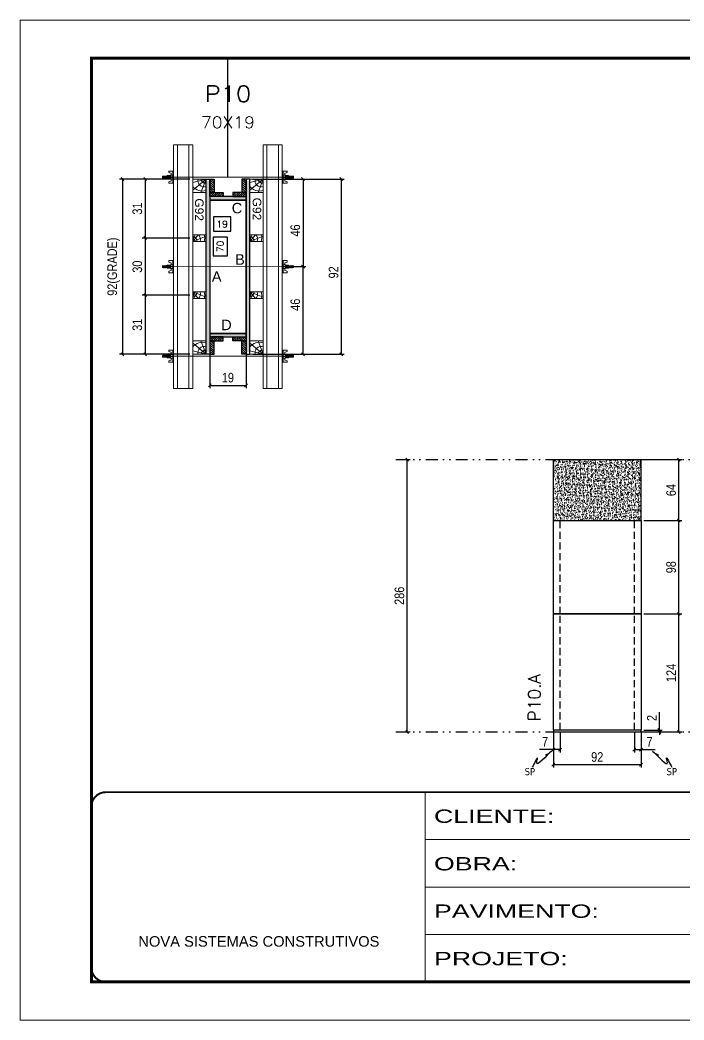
# Model space of a CAD drawing. Extents: x 808 to 7089, y -98 to 17032.
# Drawn here: x 3978 to 4675, y 2200 to 3250 of the extents above; entities that cross this region are included whole.
import ezdxf
from ezdxf.enums import TextEntityAlignment as Align

# ---------------------------------------------------------------- set-up
doc = ezdxf.new("R2010")
doc.units = 0
for name, pattern in [('CONTINUO', [0]), ('DASHED', [0.75, 0.5, -0.25]), ('DIVIDE2', [0.625, 0.25, -0.125, 0, -0.125, 0, -0.125]), ('HIDDEN', [0.375, 0.25, -0.125])]:
    doc.linetypes.add(name, pattern=pattern)
for name, color, linetype in [('CHAPA', 1, 'Continuous'), ('COTA', 241, 'Continuous'), ('Cota Seção (2x)', 241, 'Continuous'), ('MEIO_PONT', 93, 'Continuous'), ('Nível', 160, 'Continuous'), ('Painéis', 200, 'Continuous'), ('SARRAFO', 251, 'Continuous'), ('Sarrafo de Pressão', 42, 'HIDDEN'), ('texto', 7, 'Continuous'), ('Texto de Titulo', 7, 'Continuous'), ('Texto Qtd Sarr', 242, 'Continuous'), ('TEXTO_GERAL', 7, 'Continuous')]:
    doc.layers.add(name, color=color, linetype=linetype)
for name, color, linetype, lineweight in [('Folhas', 255, 'Continuous', 9), ('Hachura', 251, 'Continuous', 9), ('Madeira', 126, 'Continuous', 18), ('Perfil Metálico', 224, 'Continuous', 18), ('SARRAFO DE PRESSAO', 251, 'DASHED', 9), ('Texto Seção', 7, 'Continuous', 15)]:
    doc.layers.add(name, color=color, linetype=linetype, lineweight=lineweight)
doc.styles.add('ARIAL', font='arial.ttf')
doc.styles.add('COTA TECNICA', font='techl___.ttf', dxfattribs={"height": 10})
doc.styles.add('COTA TECNICA 2X', font='techl___.ttf', dxfattribs={"height": 10})
doc.styles.add('COTA TECNICA-50', font='techl___.ttf', dxfattribs={"height": 10})
doc.styles.add('REGUA-120', font='ROMANS.shx', dxfattribs={"height": 15})
doc.styles.add('ROMANS', font='romans.shx')
doc.styles.add('SANSSERIF', font='sas_____.pfb')
doc.styles.get("Standard").update_dxf_attribs({"font": 'arial.ttf'})
doc.styles.add('Tecnologia', font='')
doc.styles.get('Tecnologia').set_extended_font_data('Forgotten Futurist')
doc.dimstyles.new('COTA PAINEL-50', dxfattribs={"dimtxt": 10, "dimasz": 3, "dimexe": 3, "dimexo": 3, "dimgap": 3, "dimtad": 1, "dimdec": 1, "dimzin": 12, "dimdsep": 46, "dimtxsty": 'COTA TECNICA-50', "dimblk1": 'OBLIQUE', "dimblk2": 'OBLIQUE', "dimsah": 1, "dimcen": 0.9, "dimclrd": 4, "dimclre": 4, "dimclrt": 240, "dimadec": 1, "dimazin": 3, "dimtfac": 1, "dimtdec": 1, "dimtmove": 0, "dimatfit": 3, "dimfxl": 1, "dimtolj": 1, "dimtzin": 12, "dimarcsym": 0})
doc.dimstyles.new('PAINEL', dxfattribs={"dimtxt": 10, "dimasz": 3, "dimexe": 3, "dimexo": 3, "dimgap": 3, "dimtad": 1, "dimdec": 1, "dimzin": 12, "dimdsep": 46, "dimtxsty": 'COTA TECNICA', "dimblk1": 'OBLIQUE', "dimblk2": 'OBLIQUE', "dimsah": 1, "dimcen": 0.9, "dimclrd": 4, "dimclre": 4, "dimclrt": 240, "dimadec": 1, "dimazin": 3, "dimtfac": 1, "dimtdec": 1, "dimtmove": 0, "dimatfit": 3, "dimfxl": 1, "dimtolj": 1, "dimtzin": 12, "dimarcsym": 0})
doc.dimstyles.new('SECAO PILAR', dxfattribs={"dimtxt": 10, "dimasz": 3, "dimexe": 3, "dimexo": 3, "dimgap": 3, "dimtad": 1, "dimdec": 1, "dimlfac": 0.5, "dimzin": 12, "dimdsep": 46, "dimtxsty": 'COTA TECNICA 2X', "dimblk1": 'OBLIQUE', "dimblk2": 'OBLIQUE', "dimsah": 1, "dimcen": 0.9, "dimclrd": 256, "dimclre": 256, "dimclrt": 256, "dimadec": 1, "dimazin": 3, "dimtfac": 1, "dimtdec": 1, "dimtmove": 0, "dimatfit": 3, "dimfxl": 1, "dimtolj": 1, "dimtzin": 12, "dimarcsym": 0})
doc.dimstyles.new('SECÇÃO 2', dxfattribs={"dimtxt": 7, "dimasz": 6, "dimexe": 0.18, "dimexo": 2, "dimgap": -4, "dimtad": 3, "dimdec": 1, "dimlfac": 0.5, "dimzin": 12, "dimdsep": 46, "dimtxsty": 'ROMANS', "dimblk": 'ARCHTICK', "dimcen": 0.09, "dimse1": 1, "dimse2": 1, "dimsd1": 1, "dimsd2": 1, "dimclrd": 180, "dimclre": 5, "dimclrt": 1, "dimadec": 0, "dimazin": 3, "dimtfac": 1, "dimtdec": 1, "dimtofl": 0, "dimtmove": 0, "dimatfit": 3, "dimldrblk": 'ARCHTICK', "dimfxl": 1, "dimtolj": 1, "dimtzin": 0, "dimarcsym": 0})
doc.dimstyles.get("Standard").update_dxf_attribs({"dimtxt": 0.18, "dimasz": 0.18, "dimexe": 0.18, "dimexo": 0.0625, "dimgap": 0.09, "dimtad": 0, "dimtih": 1, "dimtoh": 1, "dimdec": 4, "dimzin": 0, "dimdsep": 46, "dimtxsty": 'Standard', "dimcen": 0.09, "dimadec": 0, "dimazin": 0, "dimtfac": 1, "dimtdec": 4, "dimtofl": 0, "dimtmove": 0, "dimatfit": 3, "dimfxl": 1, "dimtolj": 1, "dimtzin": 0, "dimarcsym": 0})
pattern_1 = [(135, (-18713.8774, 12401.5258), (-1.12253202, -1.12253202), [])]
pattern_2 = [(135, (-18713.8774, 12206.5258), (-1.12253202, -1.12253202), [])]
pattern_3 = [(45, (13680.4826, 25808.3821), (-1.12253202, 1.12253202), [])]
pattern_4 = [(45, (13680.4826, 25848.3821), (-1.12253202, 1.12253202), [])]

# ---------------------------------------------------------------- blocks, each defined once
blk = doc.blocks.new('9999999999')
at = {"color": 30, "linetype": 'CONTINUO'}
for p, q in [((98564.6, 34230.2), (98564.6, 34429.4)), ((98564.6, 34379.6), (99584, 34379.6)), ((98564.6, 34329.8), (99488, 34329.8)), ((98564.6, 34280), (99488, 34280))]:
    blk.add_line(p, q, dxfattribs=at)
at = {"color": 30, "linetype": 'CONTINUO', "const_width": 2}
blk.add_lwpolyline([(99584, 34230.2), (99584, 34414.4, 0.414214), (99569, 34429.4), (98229, 34429.4, 0.414214), (98214, 34414.4), (98214, 34245.2, 0.414214), (98229, 34230.2), (99584, 34230.2)], format="xyb", dxfattribs=at)
at = {"layer": 'Folhas'}
blk.add_lwpolyline([(98139, 34190.2), (99624, 34190.2), (99624, 35240.2), (98139, 35240.2)], close=True, dxfattribs=at)
at = {"layer": 'Folhas', "color": 30, "const_width": 3}
blk.add_lwpolyline([(98214, 34230.2), (99584, 34230.2), (99584, 35200.2), (98214, 35200.2)], close=True, dxfattribs=at)
at = {"color": 7, "linetype": 'Continuous', "ltscale": 5, "style": 'ARIAL'}
blk.add_text('NOVA SISTEMAS CONSTRUTIVOS', height=11.059, dxfattribs=at).set_placement((98263.2, 34267.2))
at = {"layer": 'Folhas', "color": 7, "style": 'Tecnologia', "width": 1.5}
for s, p in [('CLIENTE:', (98573.7, 34397.2)), ('OBRA:', (98573.7, 34347.3)), ('PAVIMENTO:', (98573.7, 34297.5)), ('PROJETO:', (98573.7, 34247.7))]:
    blk.add_text(s, height=14, dxfattribs=at).set_placement(p)
blk = doc.blocks.new('_Oblique')
at = {"color": 0, "linetype": 'ByBlock', "lineweight": -2}
blk.add_line((-0.5, -0.5), (0.5, 0.5), dxfattribs=at)
blk = doc.blocks.new('*D1637')
at = {"layer": 'COTA', "color": 4, "lineweight": -2, "transparency": 16777216}
for p, q in [((4375.8, 2788), (4387.7, 2788)), ((4384.7, 2502), (4384.7, 2788)), ((4375.8, 2502), (4387.7, 2502))]:
    blk.add_line(p, q, dxfattribs=at)
at = {"layer": 'Defpoints', "color": 0, "transparency": 16777216}
for p in [(4372.8, 2788), (4384.7, 2788), (4372.8, 2502)]:
    blk.add_point(p, dxfattribs=at)
at = {"layer": 'COTA', "color": 4, "lineweight": -2, "transparency": 16777216, "xscale": 3, "yscale": 3, "zscale": 3}
for p, rotation in [((4384.7, 2788), 90), ((4384.7, 2502), 270)]:
    blk.add_blockref('_Oblique', p, dxfattribs=dict(at, rotation=rotation))
at = {"layer": 'COTA', "color": 240, "transparency": 16777216, "insert": (4376.6, 2645), "char_height": 10, "attachment_point": 5, "rotation": 90, "style": 'COTA TECNICA-50'}
blk.add_mtext('\\A1;286', dxfattribs=at)
blk = doc.blocks.new('*D323')
at = {"layer": 'COTA', "color": 4, "lineweight": -2, "transparency": 16777216}
for p, q in [((4538.3, 2501), (4538.3, 2464.6)), ((4630.3, 2501), (4630.3, 2464.6)), ((4630.3, 2467.6), (4538.3, 2467.6))]:
    blk.add_line(p, q, dxfattribs=at)
at = {"layer": 'Defpoints', "color": 0, "transparency": 16777216}
for p in [(4538.3, 2504), (4630.3, 2504), (4538.3, 2467.6)]:
    blk.add_point(p, dxfattribs=at)
at = {"layer": 'COTA', "color": 4, "lineweight": -2, "transparency": 16777216, "xscale": 3, "yscale": 3, "zscale": 3, "rotation": 180}
blk.add_blockref('_Oblique', (4538.3, 2467.6), dxfattribs=at)
at = {"layer": 'COTA', "color": 4, "lineweight": -2, "transparency": 16777216, "xscale": 3, "yscale": 3, "zscale": 3}
blk.add_blockref('_Oblique', (4630.3, 2467.6), dxfattribs=at)
at = {"layer": 'COTA', "color": 240, "transparency": 16777216, "insert": (4584.3, 2475.7), "char_height": 10, "attachment_point": 5, "style": 'COTA TECNICA'}
blk.add_mtext('\\A1;92', dxfattribs=at)
blk = doc.blocks.new('*D324')
at = {"layer": 'COTA', "color": 4, "lineweight": -2, "transparency": 16777216}
for p, q in [((4623.3, 2501), (4623.3, 2480.5)), ((4630.3, 2499), (4630.3, 2480.5)), ((4623.3, 2483.5), (4630.3, 2483.5)), ((4630.3, 2483.5), (4645.1, 2483.5))]:
    blk.add_line(p, q, dxfattribs=at)
at = {"layer": 'Defpoints', "color": 0, "transparency": 16777216}
for p in [(4623.3, 2504), (4630.3, 2502), (4630.3, 2483.5)]:
    blk.add_point(p, dxfattribs=at)
at = {"layer": 'COTA', "color": 4, "lineweight": -2, "transparency": 16777216, "xscale": 3, "yscale": 3, "zscale": 3, "rotation": 180}
blk.add_blockref('_Oblique', (4623.3, 2483.5), dxfattribs=at)
at = {"layer": 'COTA', "color": 4, "lineweight": -2, "transparency": 16777216, "xscale": 3, "yscale": 3, "zscale": 3}
blk.add_blockref('_Oblique', (4630.3, 2483.5), dxfattribs=at)
at = {"layer": 'COTA', "color": 240, "transparency": 16777216, "insert": (4639.2, 2491.6), "char_height": 10, "attachment_point": 5, "style": 'COTA TECNICA-50'}
blk.add_mtext('\\A1;7', dxfattribs=at)
blk = doc.blocks.new('*D325')
at = {"layer": 'COTA', "color": 4, "lineweight": -2, "transparency": 16777216}
for p, q in [((4545.3, 2501), (4545.3, 2480.5)), ((4538.3, 2499), (4538.3, 2480.5)), ((4538.3, 2483.5), (4523.6, 2483.5)), ((4545.3, 2483.5), (4538.3, 2483.5))]:
    blk.add_line(p, q, dxfattribs=at)
at = {"layer": 'Defpoints', "color": 0, "transparency": 16777216}
for p in [(4538.3, 2502), (4545.3, 2504), (4538.3, 2483.5)]:
    blk.add_point(p, dxfattribs=at)
at = {"layer": 'COTA', "color": 4, "lineweight": -2, "transparency": 16777216, "xscale": 3, "yscale": 3, "zscale": 3, "rotation": 180}
blk.add_blockref('_Oblique', (4538.3, 2483.5), dxfattribs=at)
at = {"layer": 'COTA', "color": 4, "lineweight": -2, "transparency": 16777216, "xscale": 3, "yscale": 3, "zscale": 3}
blk.add_blockref('_Oblique', (4545.3, 2483.5), dxfattribs=at)
at = {"layer": 'COTA', "color": 240, "transparency": 16777216, "insert": (4529.5, 2491.6), "char_height": 10, "attachment_point": 5, "style": 'COTA TECNICA-50'}
blk.add_mtext('\\A1;7', dxfattribs=at)
blk = doc.blocks.new('*D326')
at = {"layer": 'COTA', "color": 4, "linetype": 'ByBlock', "lineweight": -2, "transparency": 16777216}
for p, q in [((4633.3, 2626), (4673, 2626)), ((4670, 2502), (4670, 2626)), ((4633.3, 2502), (4673, 2502))]:
    blk.add_line(p, q, dxfattribs=at)
at = {"layer": 'Defpoints', "color": 0, "linetype": 'ByBlock', "transparency": 16777216}
for p in [(4630.3, 2626), (4670, 2626), (4630.3, 2502)]:
    blk.add_point(p, dxfattribs=at)
at = {"layer": 'COTA', "color": 4, "linetype": 'ByBlock', "lineweight": -2, "transparency": 16777216, "xscale": 3, "yscale": 3, "zscale": 3}
for p, rotation in [((4670, 2626), 90), ((4670, 2502), 270)]:
    blk.add_blockref('_Oblique', p, dxfattribs=dict(at, rotation=rotation))
at = {"layer": 'COTA', "color": 240, "linetype": 'ByBlock', "transparency": 16777216, "insert": (4661.9, 2564), "char_height": 10, "attachment_point": 5, "rotation": 90, "style": 'COTA TECNICA'}
blk.add_mtext('\\A1;124', dxfattribs=at)
blk = doc.blocks.new('*D327')
at = {"layer": 'COTA', "color": 4, "lineweight": -2, "transparency": 16777216}
for p, q in [((4649.6, 2504), (4649.6, 2522.8)), ((4633.3, 2504), (4652.6, 2504)), ((4633.3, 2502), (4652.6, 2502)), ((4649.6, 2502), (4649.6, 2504)), ((4649.6, 2502), (4649.6, 2499))]:
    blk.add_line(p, q, dxfattribs=at)
at = {"layer": 'Defpoints', "color": 0, "transparency": 16777216}
for p in [(4630.3, 2504), (4630.3, 2502), (4649.6, 2502)]:
    blk.add_point(p, dxfattribs=at)
at = {"layer": 'COTA', "color": 4, "lineweight": -2, "transparency": 16777216, "xscale": 3, "yscale": 3, "zscale": 3}
for p, rotation in [((4649.6, 2504), 270), ((4649.6, 2502), 90)]:
    blk.add_blockref('_Oblique', p, dxfattribs=dict(at, rotation=rotation))
at = {"layer": 'COTA', "color": 240, "transparency": 16777216, "insert": (4641.6, 2516.7), "char_height": 10, "attachment_point": 5, "rotation": 90, "style": 'COTA TECNICA-50'}
blk.add_mtext('\\A1;2', dxfattribs=at)
blk = doc.blocks.new('*D328')
at = {"layer": 'COTA', "color": 4, "linetype": 'ByBlock', "lineweight": -2, "transparency": 16777216}
for p, q in [((4633.3, 2626), (4673, 2626)), ((4670, 2502), (4670, 2626)), ((4633.3, 2502), (4673, 2502))]:
    blk.add_line(p, q, dxfattribs=at)
at = {"layer": 'Defpoints', "color": 0, "linetype": 'ByBlock', "transparency": 16777216}
for p in [(4630.3, 2626), (4670, 2626), (4630.3, 2502)]:
    blk.add_point(p, dxfattribs=at)
at = {"layer": 'COTA', "color": 4, "linetype": 'ByBlock', "lineweight": -2, "transparency": 16777216, "xscale": 3, "yscale": 3, "zscale": 3}
for p, rotation in [((4670, 2626), 90), ((4670, 2502), 270)]:
    blk.add_blockref('_Oblique', p, dxfattribs=dict(at, rotation=rotation))
at = {"layer": 'COTA', "color": 240, "linetype": 'ByBlock', "transparency": 16777216, "insert": (4661.9, 2564), "char_height": 10, "attachment_point": 5, "rotation": 90, "style": 'COTA TECNICA'}
blk.add_mtext('\\A1;124', dxfattribs=at)
blk = doc.blocks.new('*D329')
at = {"layer": 'COTA', "color": 4, "lineweight": -2, "transparency": 16777216}
for p, q in [((4633.3, 2724), (4673, 2724)), ((4670, 2626), (4670, 2724)), ((4633.3, 2626), (4673, 2626))]:
    blk.add_line(p, q, dxfattribs=at)
at = {"layer": 'Defpoints', "color": 0, "transparency": 16777216}
for p in [(4630.3, 2724), (4670, 2724), (4630.3, 2626)]:
    blk.add_point(p, dxfattribs=at)
at = {"layer": 'COTA', "color": 4, "lineweight": -2, "transparency": 16777216, "xscale": 3, "yscale": 3, "zscale": 3}
for p, rotation in [((4670, 2724), 90), ((4670, 2626), 270)]:
    blk.add_blockref('_Oblique', p, dxfattribs=dict(at, rotation=rotation))
at = {"layer": 'COTA', "color": 240, "transparency": 16777216, "insert": (4661.9, 2675), "char_height": 10, "attachment_point": 5, "rotation": 90, "style": 'COTA TECNICA-50'}
blk.add_mtext('\\A1;98', dxfattribs=at)
blk = doc.blocks.new('*D330')
at = {"layer": 'COTA', "color": 4, "lineweight": -2, "transparency": 16777216}
for p, q in [((4599.3, 2788), (4673, 2788)), ((4670, 2724), (4670, 2788)), ((4633.3, 2724), (4673, 2724))]:
    blk.add_line(p, q, dxfattribs=at)
at = {"layer": 'Defpoints', "color": 0, "transparency": 16777216}
for p in [(4596.3, 2788), (4670, 2788), (4630.3, 2724)]:
    blk.add_point(p, dxfattribs=at)
at = {"layer": 'COTA', "color": 4, "lineweight": -2, "transparency": 16777216, "xscale": 3, "yscale": 3, "zscale": 3}
for p, rotation in [((4670, 2788), 90), ((4670, 2724), 270)]:
    blk.add_blockref('_Oblique', p, dxfattribs=dict(at, rotation=rotation))
at = {"layer": 'COTA', "color": 240, "transparency": 16777216, "insert": (4661.9, 2756), "char_height": 10, "attachment_point": 5, "rotation": 90, "style": 'COTA TECNICA-50'}
blk.add_mtext('\\A1;64', dxfattribs=at)
blk = doc.blocks.new('titulo1')
at = {"layer": 'Defpoints', "color": 252, "linetype": 'HIDDEN', "ltscale": 2}
blk.add_line((0, 0), (0, 125), dxfattribs=at)
at = {"layer": 'Defpoints', "style": 'ROMANS', "oblique": 15}
blk.add_attdef('FOLHA', text='', height=10, dxfattribs=at).set_placement((0, 15.6), align=Align.MIDDLE_CENTER)
at = {"layer": 'Texto Qtd Sarr', "color": 3, "style": 'ROMANS', "oblique": 15}
for tag, height, p in [('TITULO', 17, (0, 71.4)), ('SEÇÃO', 12, (0, 41.5))]:
    blk.add_attdef(tag, text='', height=height, dxfattribs=at).set_placement(p, align=Align.MIDDLE_CENTER)
blk = doc.blocks.new('*D178')
at = {"layer": 'Cota Seção (2x)', "color": 180, "lineweight": -2, "transparency": 16777216}
for p, q in [((4196, 3021.5), (4181, 3021.5)), ((4181, 3021.5), (4181, 3002.1)), ((4196, 3002.1), (4196, 3021.5)), ((4181, 3002.1), (4196, 3002.1))]:
    blk.add_line(p, q, dxfattribs=at)
at = {"layer": 'Defpoints', "color": 0, "transparency": 16777216}
for p in [(4177.5, 3060.6), (4177.5, 2920.6), (4200, 2920.6)]:
    blk.add_point(p, dxfattribs=at)
at = {"layer": 'Cota Seção (2x)', "color": 1, "transparency": 16777216, "insert": (4188.5, 3011.8), "char_height": 7, "attachment_point": 5, "rotation": 90, "style": 'ROMANS'}
blk.add_mtext('\\A1;70', dxfattribs=at)
blk = doc.blocks.new('_ArchTick')
at = {"color": 0, "linetype": 'ByBlock', "const_width": 0.15}
blk.add_lwpolyline([(-0.5, -0.5), (0.5, 0.5)], dxfattribs=at)
blk = doc.blocks.new('*D179')
at = {"layer": 'Cota Seção (2x)', "color": 180, "lineweight": -2, "transparency": 16777216}
for p, q in [((4199.4, 3042.8), (4181.4, 3042.8)), ((4181.4, 3042.8), (4181.4, 3027.8)), ((4199.4, 3027.8), (4199.4, 3042.8)), ((4181.4, 3027.8), (4199.4, 3027.8))]:
    blk.add_line(p, q, dxfattribs=at)
at = {"layer": 'Defpoints', "color": 0, "transparency": 16777216}
for p in [(4177.5, 3060.6), (4215.5, 3060.6), (4215.5, 3023.8)]:
    blk.add_point(p, dxfattribs=at)
at = {"layer": 'Cota Seção (2x)', "color": 1, "transparency": 16777216, "insert": (4190.4, 3035.3), "char_height": 7, "attachment_point": 5, "style": 'ROMANS'}
blk.add_mtext('\\A1;19', dxfattribs=at)
blk = doc.blocks.new('*D1597')
at = {"layer": 'Cota Seção (2x)', "lineweight": -2, "transparency": 16777216}
for p, q in [((4177.5, 2914), (4177.5, 2862.9)), ((4215.5, 2914), (4215.5, 2862.9)), ((4177.5, 2865.9), (4215.5, 2865.9))]:
    blk.add_line(p, q, dxfattribs=at)
at = {"layer": 'Defpoints', "color": 0, "transparency": 16777216}
for p in [(4177.5, 2917), (4215.5, 2917), (4215.5, 2865.9)]:
    blk.add_point(p, dxfattribs=at)
at = {"layer": 'Cota Seção (2x)', "lineweight": -2, "transparency": 16777216, "xscale": 3, "yscale": 3, "zscale": 3, "rotation": 180}
blk.add_blockref('_Oblique', (4177.5, 2865.9), dxfattribs=at)
at = {"layer": 'Cota Seção (2x)', "lineweight": -2, "transparency": 16777216, "xscale": 3, "yscale": 3, "zscale": 3}
blk.add_blockref('_Oblique', (4215.5, 2865.9), dxfattribs=at)
at = {"layer": 'Cota Seção (2x)', "transparency": 16777216, "insert": (4196.5, 2874), "char_height": 10, "attachment_point": 5, "style": 'COTA TECNICA 2X'}
blk.add_mtext('\\A1;19', dxfattribs=at)
blk = doc.blocks.new('*D180')
at = {"layer": 'Cota Seção (2x)', "lineweight": -2, "transparency": 16777216}
for p, q in [((4156.5, 3082.6), (4082.8, 3082.6)), ((4085.8, 3082.6), (4085.8, 2898.6)), ((4156.5, 2898.6), (4082.8, 2898.6))]:
    blk.add_line(p, q, dxfattribs=at)
at = {"layer": 'Defpoints', "color": 0, "transparency": 16777216}
for p in [(4159.5, 3082.6), (4085.8, 2898.6), (4159.5, 2898.6)]:
    blk.add_point(p, dxfattribs=at)
at = {"layer": 'Cota Seção (2x)', "lineweight": -2, "transparency": 16777216, "xscale": 3, "yscale": 3, "zscale": 3}
for p, rotation in [((4085.8, 3082.6), 90), ((4085.8, 2898.6), 270)]:
    blk.add_blockref('_Oblique', p, dxfattribs=dict(at, rotation=rotation))
at = {"layer": 'Cota Seção (2x)', "transparency": 16777216, "insert": (4076.5, 2990.6), "char_height": 10, "attachment_point": 5, "rotation": 90, "style": 'COTA TECNICA 2X'}
blk.add_mtext('\\A1;92(GRADE)', dxfattribs=at)
blk = doc.blocks.new('*D181')
at = {"layer": 'Cota Seção (2x)', "lineweight": -2, "transparency": 16777216}
for p, q in [((4156.5, 2960.6), (4106.6, 2960.6)), ((4109.6, 2960.6), (4109.6, 2898.6)), ((4156.5, 2898.6), (4106.6, 2898.6))]:
    blk.add_line(p, q, dxfattribs=at)
at = {"layer": 'Defpoints', "color": 0, "transparency": 16777216}
for p in [(4159.5, 2960.6), (4109.6, 2898.6), (4159.5, 2898.6)]:
    blk.add_point(p, dxfattribs=at)
at = {"layer": 'Cota Seção (2x)', "lineweight": -2, "transparency": 16777216, "xscale": 3, "yscale": 3, "zscale": 3}
for p, rotation in [((4109.6, 2960.6), 90), ((4109.6, 2898.6), 270)]:
    blk.add_blockref('_Oblique', p, dxfattribs=dict(at, rotation=rotation))
at = {"layer": 'Cota Seção (2x)', "transparency": 16777216, "insert": (4101.4, 2929.6), "char_height": 10, "attachment_point": 5, "rotation": 90, "style": 'COTA TECNICA 2X'}
blk.add_mtext('\\A1;31', dxfattribs=at)
blk = doc.blocks.new('*D182')
at = {"layer": 'Cota Seção (2x)', "lineweight": -2, "transparency": 16777216}
for p, q in [((4156.5, 3082.6), (4106.6, 3082.6)), ((4109.6, 3082.6), (4109.6, 3020.6)), ((4156.5, 3020.6), (4106.6, 3020.6))]:
    blk.add_line(p, q, dxfattribs=at)
at = {"layer": 'Defpoints', "color": 0, "transparency": 16777216}
for p in [(4159.5, 3082.6), (4109.6, 3020.6), (4159.5, 3020.6)]:
    blk.add_point(p, dxfattribs=at)
at = {"layer": 'Cota Seção (2x)', "lineweight": -2, "transparency": 16777216, "xscale": 3, "yscale": 3, "zscale": 3}
for p, rotation in [((4109.6, 3082.6), 90), ((4109.6, 3020.6), 270)]:
    blk.add_blockref('_Oblique', p, dxfattribs=dict(at, rotation=rotation))
at = {"layer": 'Cota Seção (2x)', "transparency": 16777216, "insert": (4101.4, 3051.6), "char_height": 10, "attachment_point": 5, "rotation": 90, "style": 'COTA TECNICA 2X'}
blk.add_mtext('\\A1;31', dxfattribs=at)
blk = doc.blocks.new('*D183')
at = {"layer": 'Cota Seção (2x)', "lineweight": -2, "transparency": 16777216}
for p, q in [((4156.5, 3020.6), (4106.6, 3020.6)), ((4109.6, 3020.6), (4109.6, 2960.6)), ((4156.5, 2960.6), (4106.6, 2960.6))]:
    blk.add_line(p, q, dxfattribs=at)
at = {"layer": 'Defpoints', "color": 0, "transparency": 16777216}
for p in [(4159.5, 3020.6), (4109.6, 2960.6), (4159.5, 2960.6)]:
    blk.add_point(p, dxfattribs=at)
at = {"layer": 'Cota Seção (2x)', "lineweight": -2, "transparency": 16777216, "xscale": 3, "yscale": 3, "zscale": 3}
for p, rotation in [((4109.6, 3020.6), 90), ((4109.6, 2960.6), 270)]:
    blk.add_blockref('_Oblique', p, dxfattribs=dict(at, rotation=rotation))
at = {"layer": 'Cota Seção (2x)', "transparency": 16777216, "insert": (4101.4, 2990.6), "char_height": 10, "attachment_point": 5, "rotation": 90, "style": 'COTA TECNICA 2X'}
blk.add_mtext('\\A1;30', dxfattribs=at)
blk = doc.blocks.new('*D184')
at = {"layer": 'Cota Seção (2x)', "lineweight": -2, "transparency": 16777216}
for p, q in [((4222.5, 3082.6), (4318.5, 3082.6)), ((4315.5, 3082.6), (4315.5, 2898.6)), ((4222.5, 2898.6), (4318.5, 2898.6))]:
    blk.add_line(p, q, dxfattribs=at)
at = {"layer": 'Defpoints', "color": 0, "transparency": 16777216}
for p in [(4219.5, 3082.6), (4219.5, 2898.6), (4315.5, 2898.6)]:
    blk.add_point(p, dxfattribs=at)
at = {"layer": 'Cota Seção (2x)', "lineweight": -2, "transparency": 16777216, "xscale": 3, "yscale": 3, "zscale": 3}
for p, rotation in [((4315.5, 3082.6), 90), ((4315.5, 2898.6), 270)]:
    blk.add_blockref('_Oblique', p, dxfattribs=dict(at, rotation=rotation))
at = {"layer": 'Cota Seção (2x)', "transparency": 16777216, "insert": (4307.4, 2984.6), "char_height": 10, "attachment_point": 5, "rotation": 90, "style": 'COTA TECNICA 2X'}
blk.add_mtext('\\A1;92', dxfattribs=at)
blk = doc.blocks.new('*D185')
at = {"layer": 'Cota Seção (2x)', "lineweight": -2, "transparency": 16777216}
for p, q in [((4256.5, 3082.6), (4278.4, 3082.6)), ((4275.4, 3082.6), (4275.4, 2990.6)), ((4256.5, 2990.6), (4278.4, 2990.6))]:
    blk.add_line(p, q, dxfattribs=at)
at = {"layer": 'Defpoints', "color": 0, "transparency": 16777216}
for p in [(4253.5, 3082.6), (4253.5, 2990.6), (4275.4, 2990.6)]:
    blk.add_point(p, dxfattribs=at)
at = {"layer": 'Cota Seção (2x)', "lineweight": -2, "transparency": 16777216, "xscale": 3, "yscale": 3, "zscale": 3}
for p, rotation in [((4275.4, 3082.6), 90), ((4275.4, 2990.6), 270)]:
    blk.add_blockref('_Oblique', p, dxfattribs=dict(at, rotation=rotation))
at = {"layer": 'Cota Seção (2x)', "transparency": 16777216, "insert": (4267.3, 3028.6), "char_height": 10, "attachment_point": 5, "rotation": 90, "style": 'COTA TECNICA 2X'}
blk.add_mtext('\\A1;46', dxfattribs=at)
blk = doc.blocks.new('*D186')
at = {"layer": 'Cota Seção (2x)', "lineweight": -2, "transparency": 16777216}
for p, q in [((4256.5, 2990.6), (4278.4, 2990.6)), ((4275.4, 2898.6), (4275.4, 2990.6)), ((4256.5, 2898.6), (4278.4, 2898.6))]:
    blk.add_line(p, q, dxfattribs=at)
at = {"layer": 'Defpoints', "color": 0, "transparency": 16777216}
for p in [(4253.5, 2990.6), (4275.4, 2990.6), (4253.5, 2898.6)]:
    blk.add_point(p, dxfattribs=at)
at = {"layer": 'Cota Seção (2x)', "lineweight": -2, "transparency": 16777216, "xscale": 3, "yscale": 3, "zscale": 3}
for p, rotation in [((4275.4, 2990.6), 90), ((4275.4, 2898.6), 270)]:
    blk.add_blockref('_Oblique', p, dxfattribs=dict(at, rotation=rotation))
at = {"layer": 'Cota Seção (2x)', "transparency": 16777216, "insert": (4267.3, 2950.6), "char_height": 10, "attachment_point": 5, "rotation": 90, "style": 'COTA TECNICA 2X'}
blk.add_mtext('\\A1;46', dxfattribs=at)
blk = doc.blocks.new('C')
at = {"layer": 'Hachura', "color": 0}
for p, q in [((0, 3.22), (0, -3.22)), ((0.45, 3.22), (0, 3.22)), ((0.46, 3.16), (0, 3.16)), ((0.46, 3.05), (0, 3.05)), ((0.46, 2.88), (0, 2.88)), ((0, 2.75), (0, -1.16)), ((0.46, 2.65), (0, 2.65)), ((0.46, 2.23), (0, 2.23)), ((0.46, 1.51), (0, 1.51)), ((0.39, 0.49), (0.17, 0.49)), ((0.45, -3.23), (0.45, 3.22)), ((0.45, 3.22), (2.58, 3.22)), ((1.74, 0.97), (0.45, 0.97)), ((1.45, 0.1), (0.45, 0.1)), ((1.35, 1.94), (1.35, 0.96)), ((2.58, 2.39), (1.47, 2.09)), ((1.74, -0.97), (1.74, 0.97)), ((1.74, 0.97), (1.74, 0.84)), ((1.74, 0.97), (1.74, 0.84)), ((1.74, 0.84), (3.35, 0.84)), ((3.35, 0.45), (1.74, 0.45)), ((2.58, 3.22), (2.58, 2.39)), ((3.32, 0.84), (3.32, -0.84)), ((3.35, 0.84), (3.35, -0.84)), ((3.68, 0.45), (3.35, 0.45)), ((3.84, -0.52), (3.35, 0.45)), ((3.35, 0.06), (3.67, -0.57)), ((3.68, 0.45), (4.16, -0.52)), ((3.72, 0.5), (4.25, -0.57)), ((4.37, -0.55), (3.83, 0.53)), ((4.15, 0.45), (3.93, 0.45)), ((4.42, -0.52), (3.93, 0.45)), ((4.15, 0.45), (4.26, 0.45)), ((4.26, 0.45), (4.74, -0.52)), ((4.3, 0.5), (4.83, -0.57)), ((4.95, -0.55), (4.41, 0.53)), ((4.51, 0.45), (4.84, 0.45)), ((5, -0.52), (4.51, 0.45)), ((4.84, 0.45), (5.32, -0.52)), ((4.88, 0.5), (5.41, -0.57)), ((5.53, -0.55), (4.99, 0.53)), ((5.58, -0.52), (5.09, 0.45)), ((5.42, 0.45), (5.09, 0.45)), ((5.58, -0.52), (5.09, 0.45)), ((5.42, 0.45), (5.74, -0.19)), ((5.46, 0.5), (5.74, -0.07)), ((5.74, 0.19), (5.57, 0.53)), ((5.74, 0.32), (5.68, 0.45)), ((5.68, 0.45), (5.74, 0.45)), ((5.74, 0.45), (5.9, 0.29)), ((5.74, 0.45), (5.74, -0.52)), ((5.9, -0.36), (5.9, 0.29)), ((0.45, 0), (0, 0)), ((0.46, -1.52), (0, -1.52)), ((0.46, -2.23), (0, -2.23)), ((0.46, -2.65), (0, -2.65)), ((0.46, -2.88), (0, -2.88)), ((0.46, -3.05), (0, -3.05)), ((0.46, -3.16), (0, -3.16)), ((0, -3.22), (2.57, -3.22)), ((0.08, -0.48), (0.29, -0.48)), ((0.29, -0.48), (0.4, -0.48)), ((0.45, 0), (0.45, -0.97)), ((0.45, -0.16), (1.45, -0.16)), ((0.45, -0.65), (0.45, -0.32)), ((0.45, -3.23), (0.45, -0.65)), ((0.45, -0.97), (1.74, -0.97)), ((1.35, -1.94), (1.35, -0.97)), ((2.58, -2.39), (1.47, -2.1)), ((3.35, -0.32), (1.74, -0.32)), ((3.35, -0.84), (1.74, -0.84)), ((2.58, -3.23), (2.58, -2.39)), ((3.35, -0.07), (3.58, -0.52)), ((3.35, -0.52), (3.58, -0.52)), ((3.84, -0.52), (4.16, -0.52)), ((4.42, -0.52), (4.74, -0.52)), ((4.63, -0.52), (4.74, -0.52)), ((5, -0.52), (5.32, -0.52)), ((5.58, -0.52), (5.74, -0.52)), ((5.74, -0.52), (5.9, -0.36)), ((5.74, -0.52), (5.74, -0.52))]:
    blk.add_line(p, q, dxfattribs=at)
for centre, radius, start, end in [((1.52, 1.94), 0.161, 104.7436, 180), ((1.44, -0.03), 0.129, 272.695, 87.305), ((3.81, 0.39), 0.143, 25.5688, 154.4312), ((4.39, 0.39), 0.143, 25.5688, 154.4312), ((4.97, 0.39), 0.143, 25.5688, 154.4312), ((5.55, 0.39), 0.143, 25.5688, 154.4312), ((0.17, -0.37), 0.174, 221.744, 317.8592), ((1.52, -1.94), 0.161, 180, 255.2564), ((3.71, -0.4), 0.174, 222.1408, 318.256), ((4.29, -0.4), 0.174, 222.1408, 318.256), ((4.87, -0.4), 0.174, 222.1408, 318.256), ((5.45, -0.4), 0.174, 222.1408, 318.256), ((5.61, -0.4), 0.174, 317.8592, 318.256)]:
    blk.add_arc(centre, radius, start, end, dxfattribs=at)
blk = doc.blocks.new('PONTALETE')
at = {"layer": 'Madeira'}
for q in [(2.71, 7), (7, 5.76), (7, 1.74)]:
    blk.add_line((0, 0), q, dxfattribs=at)
blk.add_lwpolyline([(0, 0), (7, 0), (7, 7), (0, 7)], close=True, dxfattribs=at)
for centre, radius, start, end in [((2.04, 0.06), 6.23, 37.2818, 109.0913), ((1.09, 0.9), 3.19, 343.603, 109.9847), ((-0.21, -0.78), 3.09, 14.6322, 86.0383)]:
    blk.add_arc(centre, radius, start, end, dxfattribs=at)
blk = doc.blocks.new('MEIO PONTALETE')
at = {"layer": 'Madeira'}
for q in [(2.71, 7), (3.5, 2.88), (3.5, 0.87)]:
    blk.add_line((0, 0), q, dxfattribs=at)
blk.add_lwpolyline([(0, 0), (3.5, 0), (3.5, 7), (0, 7)], close=True, dxfattribs=at)
for centre, radius, start, end in [((2.04, 0.06), 6.23, 76.4499, 109.0913), ((1.09, 0.9), 3.19, 40.9063, 109.9847), ((-0.21, -0.78), 3.09, 14.6322, 86.0383)]:
    blk.add_arc(centre, radius, start, end, dxfattribs=at)

msp = doc.modelspace()

# ---------------------------------------------------------------- hatches: boundary and pattern name
at = {"layer": 'COTA', "linetype": 'ByBlock'}
h = msp.add_hatch(dxfattribs=at)
h.set_pattern_fill('AR-CONC', color=256, scale=0.03)
h.set_pattern_definition([(50, (-3908.7415, -1324.0027), (5.46554, -0.4781726), [0.5715, -6.2865]), (355, (-3908.7415, -1324.0027), (-1.0573026, 5.7317054), [0.4572, -5.0292175]), (100.451445, (-3908.286, -1324.0425), (4.4082374, 5.2535326), [0.4857003, -5.3427073]), (46.1842, (-3908.7415, -1322.4787), (8.132371, -1.26127), [0.85725, -9.42975]), (96.63556, (-3908.064, -1322.584), (7.122124, 7.422784), [0.728551, -8.014068]), (351.18415, (-3908.7415, -1322.479), (7.122124, 7.422784), [0.685799, -7.543792]), (21, (-3907.9795, -1322.8597), (4.5484317, -3.067956), [0.5715, -6.2865]), (326, (-3907.9795, -1322.8597), (1.854061, 5.525639), [0.4572, -5.0292]), (71.451445, (-3907.6005, -1323.1153), (6.4024926, 2.457683), [0.4857003, -5.342698]), (37.5, (-3908.7415, -1324.0027), (0.0926581, 2.53665117), [0, -4.96824, 0, -5.1054, 0, -5.04825]), (7.5, (-3908.7415, -1324.0027), (2.0045899, 3.00541724), [0, -2.91084, 0, -4.85394, 0, -1.92405]), (327.5, (-3910.4408, -1324.0027), (4.06771786, -0.1718623), [0, -1.905, 0, -5.9436, 0, -7.8867]), (317.5, (-3911.2028, -1324.0027), (4.4438754, 0.7627947), [0, -2.4765, 0, -3.94716, 0, -5.6007])])
h.paths.add_polyline_path([(4539.35, 2787.99), (4539.35, 2723.99), (4630.35, 2723.99), (4630.35, 2787.99)])
at = {"layer": 'Hachura'}
h = msp.add_hatch(color=256, dxfattribs=at)
h.dxf.hatch_style = 1
h.paths.add_polyline_path([(4177.53, 2900.57), (4173.53, 2900.57), (4173.53, 3080.57), (4177.53, 3080.57)])
h = msp.add_hatch(color=256, dxfattribs=at)
h.dxf.hatch_style = 1
h.paths.add_polyline_path([(4177.53, 2900.57), (4173.53, 2900.57), (4173.53, 3080.57), (4177.53, 3080.57)])
h = msp.add_hatch(dxfattribs=at)
h.set_pattern_fill('ANSI31', color=256, scale=0.5, angle=90, style=0)
h.set_pattern_definition(pattern_2)
h.paths.add_polyline_path([(4177.53, 3068.57), (4181.93, 3068.57), (4181.93, 3082.57), (4177.53, 3082.57)])
h = msp.add_hatch(dxfattribs=at)
h.set_pattern_fill('ANSI31', color=256, scale=0.5, angle=90, style=0)
h.set_pattern_definition(pattern_2)
h.paths.add_polyline_path([(4215.53, 3068.57), (4211.13, 3068.57), (4211.13, 3082.57), (4215.53, 3082.57)])
h = msp.add_hatch(color=256, dxfattribs=at)
h.dxf.hatch_style = 1
h.paths.add_polyline_path([(4215.53, 2900.57), (4219.53, 2900.57), (4219.53, 3080.57), (4215.53, 3080.57)])
h = msp.add_hatch(color=256, dxfattribs=at)
h.dxf.hatch_style = 1
h.paths.add_polyline_path([(4215.53, 2900.57), (4219.53, 2900.57), (4219.53, 3080.57), (4215.53, 3080.57)])
h = msp.add_hatch(dxfattribs=at)
h.set_pattern_fill('ANSI31', color=256, scale=0.5, style=0)
h.set_pattern_definition(pattern_4)
h.paths.add_polyline_path([(4191.53, 3064.17), (4191.53, 3068.57), (4177.53, 3068.57), (4177.53, 3064.17)])
h = msp.add_hatch(dxfattribs=at)
h.set_pattern_fill('ANSI31', color=256, scale=0.5, style=0)
h.set_pattern_definition(pattern_4)
h.paths.add_polyline_path([(4201.53, 3064.17), (4201.53, 3068.57), (4215.53, 3068.57), (4215.53, 3064.17)])
h = msp.add_hatch(color=256, dxfattribs=at)
h.dxf.hatch_style = 1
h.paths.add_polyline_path([(4177.53, 3064.17), (4177.53, 3060.57), (4215.53, 3060.57), (4215.53, 3064.17)])
h = msp.add_hatch(color=256, dxfattribs=at)
h.dxf.hatch_style = 1
h.paths.add_polyline_path([(4177.53, 3064.17), (4177.53, 3060.57), (4215.53, 3060.57), (4215.53, 3064.17)])
h = msp.add_hatch(color=256, dxfattribs=at)
h.dxf.hatch_style = 1
h.paths.add_polyline_path([(4177.53, 2920.57), (4177.53, 2916.97), (4215.53, 2916.97), (4215.53, 2920.57)])
h = msp.add_hatch(color=256, dxfattribs=at)
h.dxf.hatch_style = 1
h.paths.add_polyline_path([(4177.53, 2920.57), (4177.53, 2916.97), (4215.53, 2916.97), (4215.53, 2920.57)])
h = msp.add_hatch(dxfattribs=at)
h.set_pattern_fill('ANSI31', color=256, scale=0.5, style=0)
h.set_pattern_definition(pattern_3)
h.paths.add_polyline_path([(4191.53, 2916.97), (4191.53, 2912.57), (4177.53, 2912.57), (4177.53, 2916.97)])
h = msp.add_hatch(dxfattribs=at)
h.set_pattern_fill('ANSI31', color=256, scale=0.5, angle=90, style=0)
h.set_pattern_definition(pattern_1)
h.paths.add_polyline_path([(4177.53, 2912.57), (4181.93, 2912.57), (4181.93, 2898.57), (4177.53, 2898.57)])
h = msp.add_hatch(dxfattribs=at)
h.set_pattern_fill('ANSI31', color=256, scale=0.5, style=0)
h.set_pattern_definition(pattern_3)
h.paths.add_polyline_path([(4201.53, 2916.97), (4201.53, 2912.57), (4215.53, 2912.57), (4215.53, 2916.97)])
h = msp.add_hatch(dxfattribs=at)
h.set_pattern_fill('ANSI31', color=256, scale=0.5, angle=90, style=0)
h.set_pattern_definition(pattern_1)
h.paths.add_polyline_path([(4215.53, 2912.57), (4211.13, 2912.57), (4211.13, 2898.57), (4215.53, 2898.57)])

# ---------------------------------------------------------------- linework, layer by layer
at = {"layer": 'CHAPA'}
for points in [[(4177.53, 2898.57), (4173.53, 2898.57), (4173.53, 3082.57), (4177.53, 3082.57)], [(4177.53, 2898.57), (4173.53, 2898.57), (4173.53, 3082.57), (4177.53, 3082.57)], [(4215.53, 2898.57), (4219.53, 2898.57), (4219.53, 3082.57), (4215.53, 3082.57)], [(4215.53, 2898.57), (4219.53, 2898.57), (4219.53, 3082.57), (4215.53, 3082.57)], [(4177.53, 3064.17), (4177.53, 3060.57), (4215.53, 3060.57), (4215.53, 3064.17)], [(4177.53, 3064.17), (4177.53, 3060.57), (4215.53, 3060.57), (4215.53, 3064.17)], [(4177.53, 2920.57), (4177.53, 2916.97), (4215.53, 2916.97), (4215.53, 2920.57)], [(4177.53, 2920.57), (4177.53, 2916.97), (4215.53, 2916.97), (4215.53, 2920.57)]]:
    msp.add_lwpolyline(points, close=True, dxfattribs=at)
at = {"layer": 'COTA', "linetype": 'ByBlock'}
for p, q in [((4538.35, 2787.99), (4538.35, 2787.99)), ((4538.35, 2723.99), (4538.35, 2787.99)), ((4538.35, 2787.99), (4630.35, 2787.99)), ((4630.35, 2723.99), (4630.35, 2787.99))]:
    msp.add_line(p, q, dxfattribs=at)
at = {"layer": 'Hachura'}
for p, q in [((4128.73, 3084.57), (4260.53, 3084.58)), ((4128.73, 2990.58), (4260.53, 2990.57)), ((4128.73, 2896.57), (4260.53, 2896.56))]:
    msp.add_line(p, q, dxfattribs=at)
at = {"layer": 'Madeira'}
for points in [[(4173.53, 2898.57), (4159.53, 2898.57), (4159.53, 3082.57), (4173.53, 3082.57)], [(4219.53, 2898.57), (4233.53, 2898.57), (4233.53, 3082.57), (4219.53, 3082.57)]]:
    msp.add_lwpolyline(points, close=True, dxfattribs=at)
at = {"layer": 'Nível', "color": 4, "linetype": 'DIVIDE2', "ltscale": 50}
for p, q in [((4372.84, 2787.99), (5423.17, 2787.99)), ((4372.84, 2501.99), (5423.17, 2501.99))]:
    msp.add_line(p, q, dxfattribs=at)
at = {"layer": 'Painéis'}
for points in [[(4215.53, 3060.57), (4177.53, 3060.57), (4177.53, 2920.57), (4215.53, 2920.57)], [(4538.35, 2723.99), (4630.35, 2723.99), (4630.35, 2625.99), (4538.35, 2625.99)], [(4538.35, 2625.99), (4630.35, 2625.99), (4630.35, 2503.99), (4538.35, 2503.99)], [(4538.35, 2501.99), (4630.35, 2501.99), (4630.35, 2503.99), (4538.35, 2503.99)]]:
    msp.add_lwpolyline(points, close=True, dxfattribs=at)
at = {"layer": 'Perfil Metálico'}
for points in [[(4139.53, 2862.57), (4159.53, 2862.57), (4159.53, 3118.57), (4139.53, 3118.57)], [(4155.53, 3118.57), (4143.53, 3118.57), (4143.53, 2862.57), (4155.53, 2862.57)], [(4253.53, 2862.57), (4233.53, 2862.57), (4233.53, 3118.57), (4253.53, 3118.57)], [(4237.53, 3118.57), (4249.53, 3118.57), (4249.53, 2862.57), (4237.53, 2862.57)]]:
    msp.add_lwpolyline(points, close=True, dxfattribs=at)
at = {"layer": 'SARRAFO'}
for points in [[(4181.93, 3082.57), (4181.93, 3068.57), (4177.53, 3068.57), (4177.53, 3082.57)], [(4211.13, 3082.57), (4211.13, 3068.57), (4215.53, 3068.57), (4215.53, 3082.57)], [(4177.53, 3068.57), (4191.53, 3068.57), (4191.53, 3064.17), (4177.53, 3064.17)], [(4215.53, 3068.57), (4201.53, 3068.57), (4201.53, 3064.17), (4215.53, 3064.17)], [(4177.53, 2912.57), (4191.53, 2912.57), (4191.53, 2916.97), (4177.53, 2916.97)], [(4181.93, 2898.57), (4181.93, 2912.57), (4177.53, 2912.57), (4177.53, 2898.57)], [(4215.53, 2912.57), (4201.53, 2912.57), (4201.53, 2916.97), (4215.53, 2916.97)], [(4211.13, 2898.57), (4211.13, 2912.57), (4215.53, 2912.57), (4215.53, 2898.57)]]:
    msp.add_lwpolyline(points, close=True, dxfattribs=at)
at = {"layer": 'Sarrafo de Pressão', "ltscale": 30}
for p, q in [((4545.35, 2625.99), (4545.35, 2723.99)), ((4623.35, 2625.99), (4623.35, 2723.99)), ((4545.35, 2503.99), (4545.35, 2625.99)), ((4623.35, 2503.99), (4623.35, 2625.99))]:
    msp.add_line(p, q, dxfattribs=at)

# ---------------------------------------------------------------- block references
at = {"layer": 'Hachura', "linetype": 'Continuous', "yscale": 2, "zscale": 2}
for p, xscale, rotation in [((4139.53, 3084.57), 2, 179.9999999999999), ((4253.53, 3084.57), -2, 180)]:
    msp.add_blockref('C', p, dxfattribs=dict(at, xscale=xscale, rotation=rotation))
for p, xscale in [((4139.53, 2990.58), -2), ((4253.53, 2990.58), 2), ((4139.53, 2896.57), -2), ((4253.53, 2896.57), 2)]:
    msp.add_blockref('C', p, dxfattribs=dict(at, xscale=xscale))
at = {"layer": 'MEIO_PONT'}
for name, p, xscale, yscale, zscale, rotation in [('PONTALETE', (4173.53, 3082.57), 2, 2, 2, 179.9999999999999), ('PONTALETE', (4233.53, 3082.57), 2, 2, 2, 179.9999999999999), ('MEIO PONTALETE', (4159.53, 3017.07), -1.999999997962732, 1.999999997962732, 1.999999997962732, 270), ('MEIO PONTALETE', (4219.53, 3017.07), -1.999999997962732, 1.999999997962732, 1.999999997962732, 270), ('MEIO PONTALETE', (4159.53, 2964.07), 1.999999997962732, 1.999999997962732, 1.999999997962732, 270), ('MEIO PONTALETE', (4219.53, 2964.07), 1.999999997962732, 1.999999997962732, 1.999999997962732, 270)]:
    msp.add_blockref(name, p, dxfattribs=dict(at, xscale=xscale, yscale=yscale, zscale=zscale, rotation=rotation))
at = {"layer": 'MEIO_PONT', "xscale": -2, "yscale": 2, "zscale": 2}
for p in [(4173.53, 2898.57), (4233.53, 2898.57)]:
    msp.add_blockref('PONTALETE', p, dxfattribs=at)
at = {"layer": 'SARRAFO DE PRESSAO', "color": 6, "linetype": 'ByBlock'}
msp.add_blockref('9999999999', (-94160.81, -31990.63), dxfattribs=at)
at = {"layer": 'Texto Seção'}
ref = msp.add_blockref('titulo1', (4196.53, 3084.58), dxfattribs=at)
ref.add_attrib('TITULO', 'P10', dxfattribs={"layer": 'Texto de Titulo', "color": 7, "height": 17, "style": 'ROMANS', "width": 1.1}).set_placement((4196.53, 3172.08), align=Align.MIDDLE_CENTER)
ref.add_attrib('SEÇÃO', '70X19', dxfattribs={"layer": 'Texto de Titulo', "color": 7, "height": 12, "style": 'ROMANS', "width": 1.1}).set_placement((4196.53, 3142.08), align=Align.MIDDLE_CENTER)

# ---------------------------------------------------------------- texts
at = {"layer": 'texto', "color": 0, "char_height": 7.5, "attachment_point": 5}
for insert in [(4513.57, 2460.31), (4662.59, 2460.31)]:
    msp.add_mtext('{\\fTahoma|b0|i0|c0|p34;\\C4;SP}', dxfattribs=dict(at, insert=insert))
at = {"layer": 'Texto Seção', "insert": (4524.88, 2513.24), "char_height": 13, "width": 285.3299, "attachment_point": 7, "rotation": 90, "style": 'REGUA-120'}
msp.add_mtext('P10.A', dxfattribs=at)
at = {"layer": 'TEXTO_GERAL', "color": 0, "linetype": 'Continuous', "style": 'SANSSERIF'}
for p in [(4166.43, 3062.3), (4226.98, 3063.06)]:
    msp.add_text('G92', height=9, rotation=270, dxfattribs=at).set_placement(p, align=Align.MIDDLE_LEFT)
at = {"layer": 'TEXTO_GERAL', "style": 'ARIAL'}
for s, p in [('C', (4206.03, 3052.05)), ('B', (4209.14, 2998.13)), ('A', (4184.71, 2980.16)), ('D', (4194.91, 2929.4))]:
    msp.add_text(s, height=11, dxfattribs=at).set_placement(p, align=Align.MIDDLE_CENTER)

# ---------------------------------------------------------------- dimensions: what is measured, and where the dimension line sits
at = {"layer": 'COTA'}
for base, p1, p2, angle, picture, middle in [((4384.69, 2787.99), (4372.84, 2501.99), (4372.84, 2787.99), 90, '*D1637', (4376.56, 2644.99)), ((4669.99, 2787.99), (4630.35, 2723.99), (4596.35, 2787.99), 90, '*D330', (4661.89, 2755.99)), ((4669.99, 2723.99), (4630.35, 2625.99), (4630.35, 2723.99), 90, '*D329', (4661.89, 2674.99)), ((4538.35, 2483.48), (4545.35, 2503.99), (4538.35, 2501.99), 180, '*D325', (4529.48, 2491.55))]:
    dim = msp.add_linear_dim(base=base, p1=p1, p2=p2, angle=angle, dimstyle='COTA PAINEL-50', dxfattribs=at)
    dim.commit()
    dim.dimension.update_dxf_attribs({"geometry": picture, "text_midpoint": middle})
at = {"layer": 'COTA', "linetype": 'ByBlock'}
for picture in ['*D326', '*D328']:
    dim = msp.add_aligned_dim(p1=(4630.35, 2501.99), p2=(4630.35, 2625.99), distance=-39.64, dimstyle='PAINEL', dxfattribs=at)
    dim.commit()
    dim.dimension.update_dxf_attribs({"geometry": picture, "text_midpoint": (4661.91, 2563.99)})
at = {"layer": 'COTA'}
dim = msp.add_linear_dim(base=(4649.6, 2501.99), p1=(4630.35, 2503.99), p2=(4630.35, 2501.99), angle=90, dimstyle='COTA PAINEL-50', dxfattribs=at)
dim.commit()
dim.dimension.update_dxf_attribs({"geometry": '*D327', "text_midpoint": (4649.6, 2516.74), "dimtype": 160})
dim = msp.add_linear_dim(base=(4538.35, 2467.63), p1=(4630.35, 2503.99), p2=(4538.35, 2503.99), angle=180, dimstyle='PAINEL', override={"dimarcsym": 2}, dxfattribs=at)
dim.commit()
dim.dimension.update_dxf_attribs({"geometry": '*D323', "text_midpoint": (4584.35, 2475.72)})
dim = msp.add_linear_dim(base=(4630.35, 2483.48), p1=(4623.35, 2503.99), p2=(4630.35, 2501.99), dimstyle='COTA PAINEL-50', dxfattribs=at)
dim.commit()
dim.dimension.update_dxf_attribs({"geometry": '*D324', "text_midpoint": (4639.21, 2491.55)})
at = {"layer": 'Cota Seção (2x)', "color": 241}
dim = msp.add_linear_dim(base=(4085.75, 2898.57), p1=(4159.53, 3082.57), p2=(4159.53, 2898.57), angle=270, text='<>(GRADE)', dimstyle='SECAO PILAR', dxfattribs=at)
dim.commit()
dim.dimension.update_dxf_attribs({"geometry": '*D180', "text_midpoint": (4076.53, 2990.57)})
for base, p1, p2, picture, middle in [((4109.6, 3020.57), (4159.53, 3082.57), (4159.53, 3020.57), '*D182', (4101.38, 3051.57)), ((4109.6, 2960.57), (4159.53, 3020.57), (4159.53, 2960.57), '*D183', (4101.38, 2990.57)), ((4109.6, 2898.57), (4159.53, 2960.57), (4159.53, 2898.57), '*D181', (4101.38, 2929.57))]:
    dim = msp.add_linear_dim(base=base, p1=p1, p2=p2, angle=270, dimstyle='SECAO PILAR', dxfattribs=at)
    dim.commit()
    dim.dimension.update_dxf_attribs({"geometry": picture, "text_midpoint": middle})
for base, p1, p2, angle, dimstyle, picture, middle in [((4315.51, 2898.57), (4219.53, 3082.57), (4219.53, 2898.57), 270, 'SECAO PILAR', '*D184', (4315.51, 2984.57)), ((4275.43, 2990.58), (4253.53, 3082.57), (4253.53, 2990.58), 270, 'SECAO PILAR', '*D185', (4275.43, 3028.58)), ((4200, 2920.57), (4177.53, 3060.57), (4177.53, 2920.57), 270, 'SECÇÃO 2', '*D178', (4200, 3011.81)), ((4275.43, 2990.58), (4253.53, 2898.57), (4253.53, 2990.58), 90, 'SECAO PILAR', '*D186', (4275.43, 2950.58))]:
    dim = msp.add_linear_dim(base=base, p1=p1, p2=p2, angle=angle, dimstyle=dimstyle, dxfattribs=at)
    dim.commit()
    dim.dimension.update_dxf_attribs({"geometry": picture, "text_midpoint": middle, "dimtype": 160})
dim = msp.add_linear_dim(base=(4215.53, 3023.78), p1=(4177.53, 3060.57), p2=(4215.53, 3060.57), dimstyle='SECÇÃO 2', dxfattribs=at)
dim.commit()
dim.dimension.update_dxf_attribs({"geometry": '*D179', "text_midpoint": (4190.45, 3023.78), "dimtype": 160})
dim = msp.add_linear_dim(base=(4215.53, 2865.94), p1=(4177.53, 2916.97), p2=(4215.53, 2916.97), dimstyle='SECAO PILAR', dxfattribs=at)
dim.commit()
dim.dimension.update_dxf_attribs({"geometry": '*D1597', "text_midpoint": (4196.53, 2874.02)})

# ---------------------------------------------------------------- leaders
at = {"layer": 'COTA', "path_type": 1}
for points in [[(4536.52, 2481.81), (4520.73, 2469.97), (4521.66, 2474.78), (4516.1, 2465)], [(4642.17, 2481.81), (4657.96, 2469.97), (4657.04, 2474.78), (4662.59, 2465)]]:
    msp.add_leader(points, dimstyle='Standard', override={"dimasz": 8}, dxfattribs=at)

doc.saveas('drawing.dxf')
